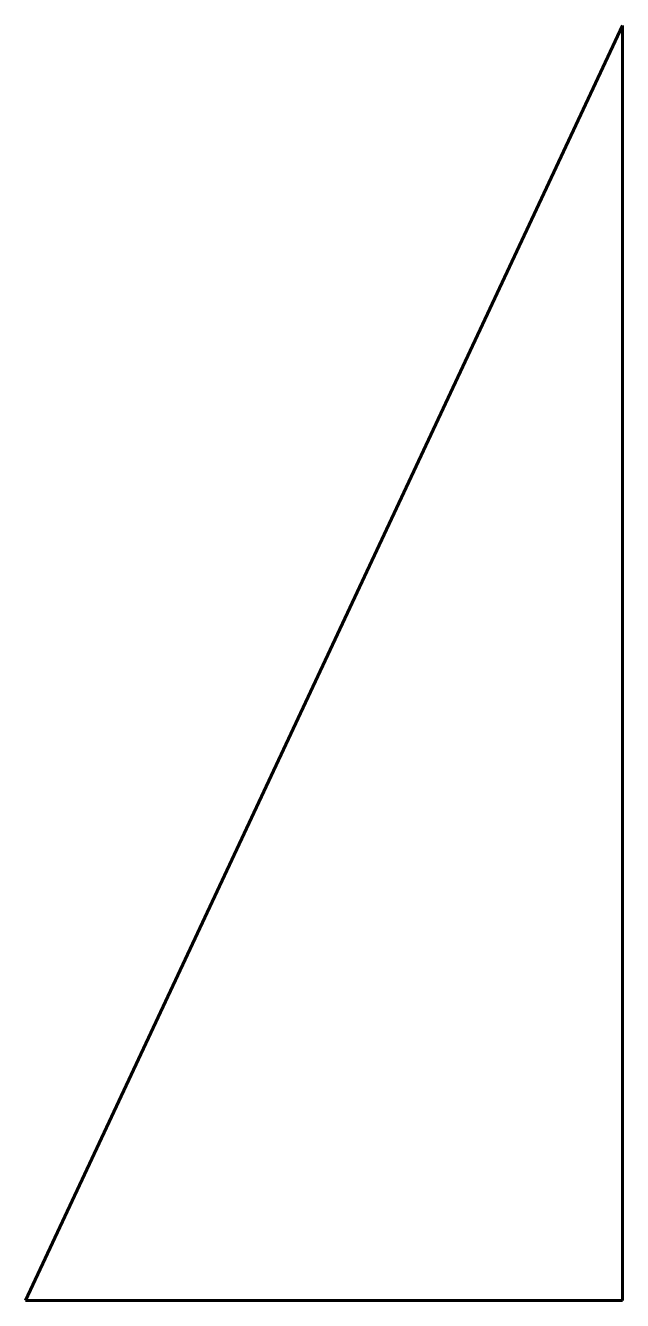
# Model space of a CAD drawing. Header units: millimetres. Extents: x -113 to 37, y -97 to 223.
import ezdxf

# ---------------------------------------------------------------- set-up
doc = ezdxf.new("R2010")
doc.units = ezdxf.units.MM
doc.linetypes.add('K5LT_BASIC', pattern=[0])
doc.layers.add('Системный слой', color=7, linetype='Continuous')

msp = doc.modelspace()

# ---------------------------------------------------------------- linework, layer by layer
at = {"layer": 'Системный слой', "color": 5, "linetype": 'K5LT_BASIC', "lineweight": 60, "true_color": 0x0000ff}
for p, q in [((-113.18, -97.09), (36.82, 222.91)), ((36.82, 222.91), (36.82, -97.09)), ((36.82, -97.09), (-113.18, -97.09))]:
    msp.add_line(p, q, dxfattribs=at)

doc.saveas('drawing.dxf')
